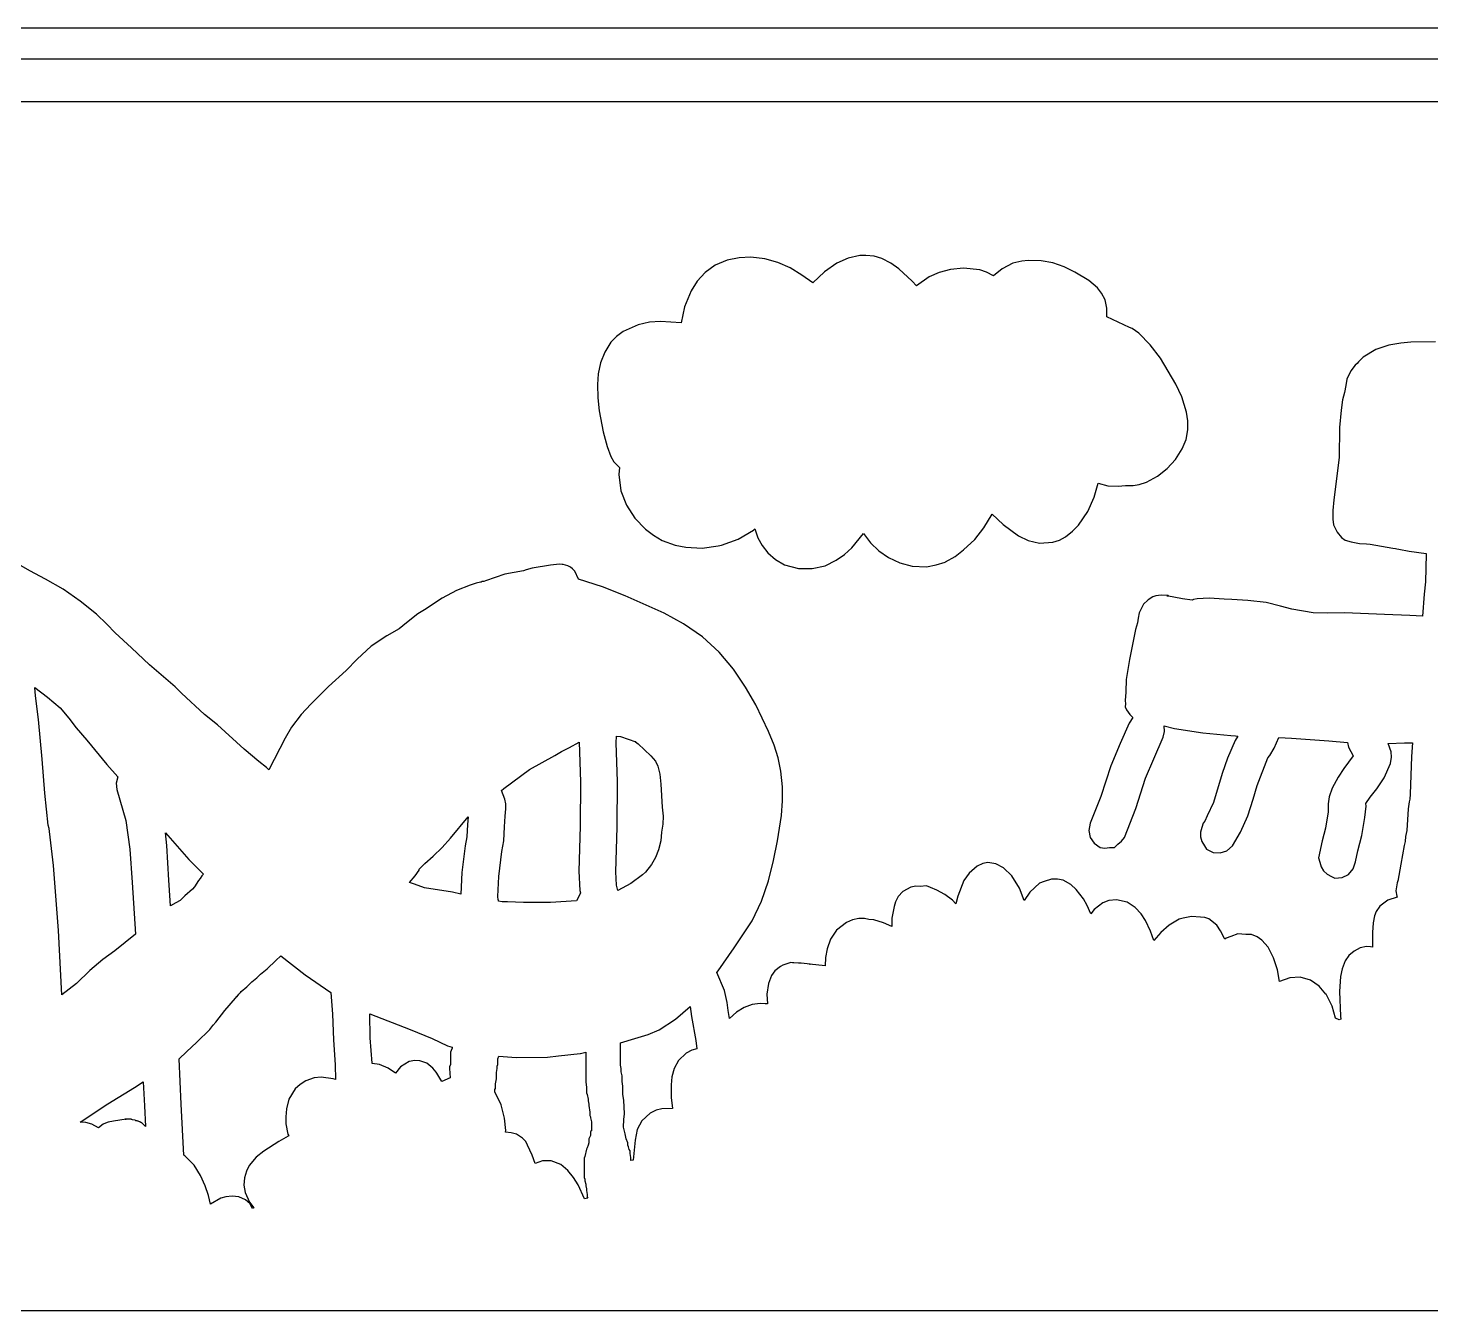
# Model space of a CAD drawing. Extents: x -5 to 805, y 207 to 631.
# Drawn here: x 445.3 to 627.2, y 464.7 to 631 of the extents above; entities that cross this region are included whole.
import ezdxf

# ---------------------------------------------------------------- set-up
doc = ezdxf.new("R2010")
doc.units = 0

msp = doc.modelspace()

# ---------------------------------------------------------------- linework, layer by layer
at = {"layer": '074'}
for p, q in [((804.529, 631.014), (-4.75578, 631.014)), ((-0.756026, 627.014), (800.529, 627.014)), ((304.13957, 621.50072), (794.274, 621.5)), ((535.95036, 600.90807), (534.4023, 600.267573)), ((535.95089, 600.90807), (535.95036, 600.90807)), ((535.95189, 600.90807), (535.95089, 600.90807)), ((537.503919, 601.219936), (535.95189, 600.90807)), ((539.02819, 601.3003), (537.503919, 601.219936)), ((540.811548, 601.107148), (539.02819, 601.3003)), ((542.515787, 600.6276), (540.811548, 601.107148)), ((544.131553, 599.906012), (542.515787, 600.6276)), ((550.1531, 600.50964), (548.576367, 599.424688)), ((550.15363, 600.50964), (550.1531, 600.50964)), ((551.635006, 601.18664), (550.15363, 600.50964)), ((553.15809, 601.507), (551.635006, 601.18664)), ((553.15862, 601.507), (553.15809, 601.507)), ((553.15962, 601.507), (553.15862, 601.507)), ((553.911, 601.538), (553.15962, 601.507)), ((553.912, 601.5374), (553.911, 601.538)), ((554.997354, 601.426688), (553.91152, 601.53787)), ((553.91152, 601.53787), (553.912, 601.5374)), ((556.00338, 601.13273), (554.997354, 601.426688)), ((556.00391, 601.13273), (556.00338, 601.13273)), ((556.00591, 601.13273), (556.00391, 601.13273)), ((557.184965, 600.538388), (556.00591, 601.13273)), ((558.203054, 599.813056), (557.184965, 600.538388)), ((572.98614, 600.51774), (571.613404, 599.796896)), ((572.98667, 600.51774), (572.98614, 600.51774)), ((574.153832, 600.806823), (572.98667, 600.51774)), ((574.97259, 600.86552), (574.153832, 600.806823)), ((574.97459, 600.86552), (574.97259, 600.86552)), ((574.97512, 600.86552), (574.97459, 600.86552)), ((576.655694, 600.833684), (574.97512, 600.86552)), ((578.19301, 600.55443), (576.655694, 600.833684)), ((579.640132, 600.055689), (578.19301, 600.55443)), ((533.10453, 599.33555), (532.055836, 598.201659)), ((534.4023, 600.267573), (533.10453, 599.33555)), ((545.64949, 598.98674), (544.131553, 599.906012)), ((547.05251, 597.99352), (545.64949, 598.98674)), ((548.576367, 599.424688), (547.05251, 597.99352)), ((559.92505, 598.17839), (558.203054, 599.813056)), ((562.13318, 598.74373), (560.49814, 597.58825)), ((562.13371, 598.74373), (562.13318, 598.74373)), ((563.424843, 599.318105), (562.13371, 598.74373)), ((564.8953, 599.70543), (563.424843, 599.318105)), ((564.8973, 599.70543), (564.8953, 599.70543)), ((566.617911, 599.876422), (564.8973, 599.70543)), ((568.70585, 599.66973), (566.617911, 599.876422)), ((568.70785, 599.66973), (568.70585, 599.66973)), ((569.601339, 599.370548), (568.70785, 599.66973)), ((570.5067, 598.87857), (569.601339, 599.370548)), ((571.613404, 599.796896), (570.5067, 598.87857)), ((581.0471, 599.36536), (579.640132, 600.055689)), ((582.86559, 598.26413), (581.0471, 599.36536)), ((531.25555, 596.95586), (530.422996, 594.8776)), ((532.055836, 598.201659), (531.25555, 596.95586)), ((560.49814, 597.58825), (559.92505, 598.17839)), ((583.996999, 597.310454), (582.86559, 598.26413)), ((584.521951, 596.639229), (583.996999, 597.310454)), ((584.95797, 595.77798), (584.521951, 596.639229)), ((585.197724, 594.675375), (584.95797, 595.77798)), ((530.422996, 594.8776), (529.98174, 592.81089)), ((585.17656, 593.58225), (585.197724, 594.675375)), ((588.14176, 592.16683), (585.17656, 593.58225)), ((522.47211, 591.66367), (521.590081, 591.018632)), ((524.40068, 592.53235), (522.47211, 591.66367)), ((522.47211, 591.66367), (522.47211, 591.66367)), ((525.856071, 592.862653), (524.40068, 592.53235)), ((524.40068, 592.53235), (524.40068, 592.53235)), ((527.289209, 592.981126), (525.856071, 592.862653)), ((529.98174, 592.81089), (527.289209, 592.981126)), ((588.470933, 592.037389), (588.14176, 592.16683)), ((589.33703, 591.4475), (588.470933, 592.037389)), ((590.825475, 589.932871), (589.33703, 591.4475)), ((520.8691, 590.26996), (520.057629, 588.999969)), ((521.590081, 591.018632), (520.8691, 590.26996)), ((592.135074, 588.20966), (590.825475, 589.932871)), ((621.76301, 589.90221), (620.097033, 589.348981)), ((623.31523, 590.153815), (621.76301, 589.90221)), ((624.64035, 590.27066), (623.31523, 590.153815)), ((624.64135, 590.27066), (624.64035, 590.27066)), ((624.64335, 590.27066), (624.64135, 590.27066)), ((627.83643, 590.34356), (624.64335, 590.27066)), ((520.057629, 588.999969), (519.527629, 587.618485)), ((594.13364, 584.84273), (592.135074, 588.20966)), ((618.4335, 588.32659), (617.821703, 587.733816)), ((620.097033, 589.348981), (618.4335, 588.32659)), ((519.230539, 586.198481), (519.1178, 584.81293)), ((519.527629, 587.618485), (519.230539, 586.198481)), ((616.86047, 586.57786), (616.332644, 585.470382)), ((617.417054, 587.281158), (616.86047, 586.57786)), ((617.6754, 587.5225), (617.417054, 587.281158)), ((617.821703, 587.733816), (617.6754, 587.5225)), ((519.1178, 584.81293), (519.160194, 583.053007)), ((594.91254, 583.199393), (594.13364, 584.84273)), ((616.18557, 584.6772), (616.02951, 583.76201)), ((616.332644, 585.470382), (616.18557, 584.6772)), ((519.160194, 583.053007), (519.34089, 581.399581)), ((595.5382, 581.22538), (594.91254, 583.199393)), ((615.749, 582.801), (615.59708, 581.48326)), ((616.02951, 583.76201), (615.7489, 582.80186)), ((615.7489, 582.80186), (615.749, 582.801)), ((519.34089, 581.399581), (519.85057, 578.66757)), ((595.702613, 580.102241), (595.5382, 581.22538)), ((615.59708, 581.48326), (615.38985, 579.23378)), ((595.474067, 577.662809), (595.6985, 578.90006)), ((595.6985, 578.90006), (595.702613, 580.102241)), ((615.38985, 579.23378), (615.31235, 575.32859)), ((519.85057, 578.66757), (520.3632, 576.73745)), ((594.97752, 576.43446), (595.474067, 577.662809)), ((520.3632, 576.73745), (520.842209, 575.46199)), ((520.842209, 575.46199), (521.266357, 574.782768)), ((593.0298, 573.90518), (594.106391, 575.088105)), ((594.106391, 575.088105), (594.97752, 576.43446)), ((615.31235, 575.32859), (614.6173, 569.85864)), ((521.266357, 574.782768), (521.93003, 574.07922)), ((521.97393, 574.05282), (521.89383, 573.12678)), ((521.93003, 574.07922), (521.93003, 574.07922)), ((521.93003, 574.07922), (521.97393, 574.05282)), ((591.766286, 572.915125), (593.0298, 573.90518)), ((521.89383, 573.12678), (521.893, 573.126)), ((521.893, 573.126), (522.163436, 571.024883)), ((583.5349, 570.174271), (584.07442, 572.00528)), ((584.07442, 572.00528), (585.30898, 571.65543)), ((585.30898, 571.65543), (586.672804, 571.6018)), ((586.672804, 571.6018), (587.61788, 571.69313)), ((587.61788, 571.69313), (587.61988, 571.69313)), ((587.61988, 571.69313), (588.62758, 571.72053)), ((588.62758, 571.72053), (588.62858, 571.72053)), ((588.62858, 571.72053), (588.62958, 571.72053)), ((588.62958, 571.72053), (589.407386, 571.841941)), ((589.407386, 571.841941), (590.33439, 572.14738)), ((590.33439, 572.14738), (591.766286, 572.915125)), ((522.163436, 571.024883), (522.881489, 569.128239)), ((582.722569, 568.320988), (583.5349, 570.174271)), ((614.6173, 569.85864), (614.49948, 568.47475)), ((522.881489, 569.128239), (523.971397, 567.45849)), ((569.22313, 566.19375), (570.33728, 568.00346)), ((570.33728, 568.00346), (571.741616, 566.638121)), ((581.52964, 566.574298), (582.722569, 568.320988)), ((614.49948, 568.47475), (614.51908, 567.31668)), ((523.971397, 567.45849), (525.3574, 566.03806)), ((525.3574, 566.03806), (526.408492, 565.24081)), ((539.34381, 565.92401), (539.52055, 566.08162)), ((539.52055, 566.08162), (539.94481, 564.92097)), ((568.049468, 564.708028), (569.22313, 566.19375)), ((571.741616, 566.638121), (573.72157, 565.19329)), ((580.75677, 565.781197), (581.52964, 566.574298)), ((614.51908, 567.31668), (614.611882, 566.607945)), ((614.611882, 566.607945), (615.056, 565.63461)), ((526.408492, 565.24081), (527.53505, 564.57097)), ((527.53505, 564.57097), (529.181002, 563.956345)), ((535.219, 563.951), (537.37208, 564.746626)), ((537.37208, 564.746626), (539.34381, 565.92401)), ((539.94481, 564.92097), (540.495936, 563.920845)), ((552.111374, 563.626844), (553.65096, 565.46594)), ((553.65096, 565.46594), (554.54996, 564.2748)), ((554.54996, 564.2748), (555.627408, 563.221739)), ((566.62019, 563.34586), (568.049468, 564.708028)), ((573.72157, 565.19329), (574.982396, 564.58353)), ((574.982396, 564.58353), (576.46559, 564.22436)), ((576.46559, 564.22436), (578.17143, 564.33236)), ((578.17143, 564.33236), (579.034581, 564.615151)), ((579.034581, 564.615151), (579.84833, 565.06307)), ((579.84833, 565.06307), (580.75677, 565.781197)), ((615.056, 565.63461), (615.619674, 564.938635)), ((615.619674, 564.938635), (616.10813, 564.60005)), ((616.10813, 564.60005), (616.86726, 564.40316)), ((616.86726, 564.40316), (617.96848, 564.19646)), ((617.96848, 564.19646), (617.97048, 564.19646)), ((617.97048, 564.19646), (618.89032, 564.11426)), ((618.89032, 564.11426), (619.35128, 564.07296)), ((445.47945, 560.64425), (440.21518, 563.66577)), ((529.181002, 563.956345), (530.57569, 563.69764)), ((530.57569, 563.69764), (530.57869, 563.69764)), ((530.57869, 563.69764), (532.709941, 563.591976)), ((532.709941, 563.591976), (534.78204, 563.88109)), ((534.78204, 563.88109), (535.21715, 563.95089)), ((535.21715, 563.95089), (535.21768, 563.95089)), ((535.21768, 563.95089), (535.219, 563.951)), ((540.495936, 563.920845), (541.24189, 562.95003)), ((541.24189, 562.95003), (542.200326, 562.088242)), ((550.09976, 561.99741), (551.176617, 562.767857)), ((551.176617, 562.767857), (552.111374, 563.626844)), ((555.627408, 563.221739), (556.884649, 562.342773)), ((556.884649, 562.342773), (558.32303, 561.67392)), ((564.24618, 561.78782), (565.507293, 562.482896)), ((565.507293, 562.482896), (566.62019, 563.34586)), ((619.35128, 564.07296), (622.29476, 563.58358)), ((622.29476, 563.58358), (622.29576, 563.58358)), ((622.29576, 563.58358), (622.296, 563.584)), ((622.296, 563.584), (622.298, 563.58347)), ((622.298, 563.58347), (622.62666, 563.53227)), ((622.62666, 563.53227), (622.80288, 563.49507)), ((622.80288, 563.49507), (623.07211, 563.42837)), ((623.07211, 563.42837), (624.42448, 563.19273)), ((624.42448, 563.19273), (626.63159, 562.88784)), ((626.61709, 562.77673), (626.51064, 559.21933)), ((626.63159, 562.88784), (626.61709, 562.77673)), ((447.545645, 559.565875), (445.47945, 560.64425)), ((509.53128, 560.64194), (507.11437, 560.18874)), ((509.89302, 560.75821), (509.53128, 560.64194)), ((509.53128, 560.64194), (509.53128, 560.64194)), ((510.66145, 560.9768), (509.89302, 560.75821)), ((509.89302, 560.75821), (509.89302, 560.75821)), ((513.03753, 561.35301), (510.66145, 560.9768)), ((510.66145, 560.9768), (510.66145, 560.9768)), ((513.80493, 561.45378), (513.03753, 561.35301)), ((513.03753, 561.35301), (513.03753, 561.35301)), ((513.80793, 561.45378), (513.80493, 561.45378)), ((513.80493, 561.45378), (513.80493, 561.45378)), ((514.242, 561.48788), (513.80793, 561.45378)), ((514.52881, 561.47028), (514.242, 561.48788)), ((514.67351, 561.46128), (514.52881, 561.47028)), ((514.67651, 561.46128), (514.67351, 561.46128)), ((515.27026, 561.29488), (514.67651, 561.46128)), ((515.63665, 561.10058), (515.27026, 561.29488)), ((515.89142, 560.91093), (515.63665, 561.10058)), ((516.1927, 560.60294), (515.89142, 560.91093)), ((516.66501, 559.54615), (516.1927, 560.60294)), ((542.200326, 562.088242), (543.38905, 561.41472)), ((543.38905, 561.41472), (545.20031, 560.92431)), ((545.20031, 560.92431), (546.97746, 560.91531)), ((546.97746, 560.91531), (546.97799, 560.91531)), ((546.97799, 560.91531), (548.639709, 561.30144)), ((548.639709, 561.30144), (550.09976, 561.99741)), ((558.32303, 561.67392), (558.32356, 561.67392)), ((558.32356, 561.67392), (559.924768, 561.237375)), ((559.924768, 561.237375), (561.79932, 561.16698)), ((561.79932, 561.16698), (561.80032, 561.16698)), ((561.80032, 561.16698), (561.80132, 561.16698)), ((561.80132, 561.16698), (563.070296, 561.39208)), ((563.070296, 561.39208), (564.23218, 561.77882)), ((564.23218, 561.77882), (564.24618, 561.78782)), ((449.79805, 558.2754), (447.545645, 559.565875)), ((502.61894, 558.76054), (500.816846, 558.062482)), ((503.40391, 559.02823), (502.61894, 558.76054)), ((503.96358, 559.1476), (503.40391, 559.02823)), ((504.00798, 559.1641), (503.96358, 559.1476)), ((504.03448, 559.177), (504.00798, 559.1641)), ((504.1523, 559.2297), (504.03448, 559.177)), ((504.1553, 559.2297), (504.1523, 559.2297)), ((504.1802, 559.2297), (504.1553, 559.2297)), ((504.2195, 559.2426), (504.1802, 559.2297)), ((504.2717, 559.256), (504.2195, 559.2426)), ((504.2747, 559.256), (504.2717, 559.256)), ((504.299, 559.256), (504.2747, 559.256)), ((504.34502, 559.25601), (504.299, 559.256)), ((504.299, 559.256), (504.299, 559.256)), ((504.36622, 559.25601), (504.34502, 559.25601)), ((504.34502, 559.25601), (504.34502, 559.25601)), ((504.59255, 559.31851), (504.36622, 559.25601)), ((504.36622, 559.25601), (504.36622, 559.25601)), ((507.11437, 560.18874), (504.59255, 559.31851)), ((507.11437, 560.18874), (507.11437, 560.18874)), ((519.776844, 558.552209), (516.66501, 559.54615)), ((626.51064, 559.21933), (626.35665, 557.62666)), ((452.028608, 556.712404), (449.79805, 558.2754)), ((498.96439, 557.06969), (496.69993, 555.5566)), ((500.816846, 558.062482), (498.96439, 557.06969)), ((522.71374, 557.39641), (519.776844, 558.552209)), ((527.787467, 555.143205), (522.71374, 557.39641)), ((590.56247, 556.8548), (590.53247, 556.8119)), ((591.163981, 557.250549), (590.56247, 556.8548)), ((591.56654, 557.3819), (591.163981, 557.250549)), ((591.56754, 557.3819), (591.56654, 557.3819)), ((592.229, 557.479), (591.56754, 557.3819)), ((592.231, 557.479), (592.229, 557.479)), ((592.232, 557.479), (592.231, 557.479)), ((592.23245, 557.47878), (592.232, 557.479)), ((593.167531, 557.445981), (592.23245, 557.47878)), ((592.97755, 557.41058), (592.97555, 557.41058)), ((592.97555, 557.41058), (593.212138, 557.403949)), ((595.01619, 556.98477), (592.97755, 557.41058)), ((593.212138, 557.403949), (593.167531, 557.445981)), ((596.26107, 556.83594), (595.01619, 556.98477)), ((596.444, 556.90464), (596.26107, 556.83594)), ((596.445, 556.90464), (596.444, 556.90464)), ((596.90854, 557.01833), (596.445, 556.90464)), ((596.90954, 557.01833), (596.90854, 557.01833)), ((596.91154, 557.01833), (596.90954, 557.01833)), ((598.45254, 557.08813), (596.91154, 557.01833)), ((600.42812, 556.97496), (598.45254, 557.08813)), ((601.4167, 556.91866), (600.42812, 556.97496)), ((601.4187, 556.91866), (601.4167, 556.91866)), ((603.477294, 556.794577), (601.4187, 556.91866)), ((626.35665, 557.62666), (626.12927, 554.76844)), ((454.12232, 555.03426), (452.028608, 556.712404)), ((455.481333, 553.735625), (454.12232, 555.03426)), ((495.8044, 555.06258), (494.348115, 553.912046)), ((496.69993, 555.5566), (495.8044, 555.06258)), ((530.280777, 553.762632), (527.787467, 555.143205)), ((589.369038, 555.188153), (589.26793, 554.47922)), ((589.95781, 556.30288), (589.369038, 555.188153)), ((589.95834, 556.30341), (589.95781, 556.30288)), ((590.53247, 556.8119), (589.95834, 556.30341)), ((605.86081, 556.5068), (603.477294, 556.794577)), ((605.86281, 556.5068), (605.86081, 556.5068)), ((607.73039, 556.0443), (605.86281, 556.5068)), ((609.1918, 555.65982), (607.73039, 556.0443)), ((611.95442, 555.18595), (609.1918, 555.65982)), ((613.80742, 555.132465), (611.95442, 555.18595)), ((616.01826, 555.18395), (613.80742, 555.132465)), ((621.21846, 554.96795), (616.01826, 555.18395)), ((456.55371, 552.61063), (455.481333, 553.735625)), ((494.348115, 553.912046), (493.40402, 553.11438)), ((532.74364, 552.06599), (530.280777, 553.762632)), ((589.18063, 553.91026), (588.90623, 553.04313)), ((589.26793, 554.47922), (589.18063, 553.91026)), ((624.49216, 554.83514), (621.21846, 554.96795)), ((626.12927, 554.76844), (624.49216, 554.83514)), ((458.66987, 550.65519), (456.55371, 552.61063)), ((491.794943, 552.192449), (489.766, 550.85612)), ((493.40402, 553.11438), (491.794943, 552.192449)), ((534.919498, 550.087097), (532.74364, 552.06599)), ((588.90623, 553.04313), (588.1316, 549.14517)), ((461.0263, 548.42587), (458.66987, 550.65519)), ((489.766, 550.85612), (487.955869, 549.181663)), ((536.758432, 547.880482), (534.919498, 550.087097)), ((464.35684, 545.57282), (461.0263, 548.42587)), ((487.955869, 549.181663), (486.51917, 547.72349)), ((538.320875, 545.55991), (536.758432, 547.880482)), ((588.131, 549.145), (587.71862, 546.55704)), ((588.1316, 549.14517), (588.131, 549.145)), ((486.51917, 547.72349), (484.241281, 545.626093)), ((587.71862, 546.55704), (587.67472, 544.96437)), ((446.21485, 544.41587), (446.13685, 545.48609)), ((446.13685, 545.48609), (446.137, 545.486)), ((446.137, 545.486), (447.78909, 544.23956)), ((446.63189, 541.34629), (446.21485, 544.41587)), ((447.78909, 544.23956), (449.40759, 542.88461)), ((465.15628, 544.76098), (464.35684, 545.57282)), ((468.16281, 542.00404), (465.15628, 544.76098)), ((484.241281, 545.626093), (481.94012, 543.33875)), ((539.66726, 543.23914), (538.320875, 545.55991)), ((587.61782, 544.39593), (587.58582, 543.80992)), ((587.66332, 544.85792), (587.61782, 544.39593)), ((587.67472, 544.96437), (587.66332, 544.85792)), ((449.40759, 542.88461), (450.55895, 541.54671)), ((481.94012, 543.33875), (480.704, 542.002719)), ((541.3054, 539.78198), (539.66726, 543.23914)), ((587.60292, 543.38256), (587.581501, 542.984954)), ((587.581501, 542.984954), (587.738338, 542.597722)), ((587.58582, 543.80992), (587.60292, 543.38256)), ((587.738338, 542.597722), (588.19048, 541.98419)), ((447.08662, 536.21172), (446.63189, 541.34629)), ((450.55895, 541.54671), (451.48293, 540.25583)), ((469.84487, 540.66872), (468.16281, 542.00404)), ((473.31546, 537.52731), (469.84487, 540.66872)), ((480.704, 542.002719), (479.42192, 540.35495)), ((588.06956, 540.86178), (586.906098, 538.260874)), ((588.57082, 541.60954), (588.06956, 540.86178)), ((588.19048, 541.98419), (588.57082, 541.60954)), ((592.685007, 539.786546), (592.61357, 540.54205)), ((592.61357, 540.54205), (592.61557, 540.54152)), ((592.61557, 540.54152), (593.95192, 540.20718)), ((451.48293, 540.25583), (452.86993, 538.6983)), ((452.86993, 538.6983), (455.49716, 535.53363)), ((478.634, 538.951), (476.49977, 534.84169)), ((478.63436, 538.95245), (478.634, 538.951)), ((479.42192, 540.35495), (478.63436, 538.95245)), ((521.54207, 538.32396), (521.60047, 539.20762)), ((521.60047, 539.20762), (521.601, 539.208)), ((521.601, 539.208), (522.12191, 539.1708)), ((522.12191, 539.1708), (524.08303, 538.45095)), ((542.021885, 538.030279), (541.3054, 539.78198)), ((591.284709, 536.263348), (592.51697, 539.04653)), ((592.51697, 539.04653), (592.685007, 539.786546)), ((593.95192, 540.20718), (597.639498, 539.622766)), ((597.639498, 539.622766), (601.26724, 539.26873)), ((601.8568, 538.64708), (600.843319, 536.338)), ((601.26724, 539.26873), (601.26924, 539.26873)), ((601.26924, 539.26873), (601.88006, 539.23363)), ((602.18547, 539.21603), (601.8568, 538.64708)), ((601.88006, 539.23363), (602.18547, 539.21603)), ((606.90248, 537.65537), (607.48332, 539.02427)), ((607.48332, 539.02427), (609.1597, 538.94317)), ((609.1597, 538.94317), (614.00695, 538.57679)), ((475.18098, 535.91966), (473.31546, 537.52731)), ((513.60041, 536.66909), (514.43654, 537.20343)), ((514.43654, 537.20343), (515.49953, 537.73414)), ((514.43654, 537.20343), (514.43654, 537.20343)), ((515.49953, 537.73414), (516.73923, 538.41834)), ((515.49953, 537.73414), (515.49953, 537.73414)), ((516.73923, 538.41834), (516.741, 538.418)), ((516.741, 538.418), (516.741, 538.408)), ((516.741, 538.408), (516.92084, 533.26258)), ((521.7219, 533.32995), (521.54207, 538.32396)), ((524.08303, 538.45095), (524.049332, 538.455728)), ((524.049332, 538.455728), (524.38534, 538.18017)), ((524.38534, 538.18017), (526.053919, 536.648659)), ((542.555754, 536.391574), (542.021885, 538.030279)), ((586.906098, 538.260874), (585.69606, 535.35462)), ((606.329367, 536.667789), (606.90248, 537.65537)), ((614.00695, 538.57679), (616.43058, 538.39333)), ((616.43058, 538.39333), (616.56029, 537.78975)), ((616.56029, 537.78975), (617.13286, 536.63014)), ((621.70567, 538.26326), (623.80941, 538.31646)), ((622.082521, 537.153323), (621.70567, 538.26326)), ((622.122287, 536.45347), (622.082521, 537.153323)), ((623.80941, 538.31646), (624.86155, 538.34336)), ((624.86155, 538.34336), (624.69618, 536.54192)), ((447.45455, 531.8063), (447.08662, 536.21172)), ((455.49716, 535.53363), (455.497, 535.533)), ((455.497, 535.533), (456.91601, 533.94085)), ((476.17526, 535.15175), (475.18098, 535.91966)), ((476.49977, 534.84169), (476.17526, 535.15175)), ((510.30759, 534.89194), (513.60041, 536.66909)), ((513.60041, 536.66909), (513.60041, 536.66909)), ((526.053919, 536.648659), (526.63308, 535.933718)), ((526.63308, 535.933718), (526.96709, 535.30179)), ((526.96709, 535.30179), (527.199462, 534.259338)), ((542.92204, 534.661749), (542.555754, 536.391574)), ((585.69606, 535.35462), (584.41242, 531.38587)), ((590.2184, 533.73575), (591.284709, 536.263348)), ((600.843319, 536.338), (600.1427, 534.34863)), ((604.69331, 532.81587), (606.09374, 536.38826)), ((606.09374, 536.38826), (606.329367, 536.667789)), ((615.946681, 535.01351), (615.186232, 533.880148)), ((617.13286, 536.63014), (615.946681, 535.01351)), ((621.17666, 533.806869), (621.97749, 535.66585)), ((621.97749, 535.66585), (621.978, 535.666)), ((621.978, 535.666), (622.122287, 536.45347)), ((624.69618, 536.54192), (624.53754, 531.65384)), ((456.91601, 533.94085), (456.695293, 533.115689)), ((506.99565, 532.39183), (510.30759, 534.89194)), ((510.30759, 534.89194), (510.30759, 534.89194)), ((516.92084, 533.26258), (516.861009, 527.530536)), ((521.662233, 527.40804), (521.7219, 533.32995)), ((527.199462, 534.259338), (527.334573, 532.975344)), ((543.13578, 532.63669), (542.92204, 534.661749)), ((588.94613, 529.79749), (590.2184, 533.73575)), ((600.141, 534.349), (599.016, 530.59471)), ((600.1427, 534.34863), (600.141, 534.349)), ((615.186232, 533.880148), (614.4276, 532.45881)), ((620.232111, 532.384553), (621.17666, 533.806869)), ((447.85661, 527.6634), (447.45455, 531.8063)), ((456.695293, 533.115689), (456.77753, 532.2655)), ((456.77753, 532.2655), (457.937585, 528.271763)), ((506.66545, 532.16497), (506.99565, 532.39183)), ((507.10884, 531.02293), (506.66545, 532.16497)), ((506.99565, 532.39183), (506.99565, 532.39183)), ((527.334573, 532.975344), (527.53089, 529.97188)), ((543.139085, 530.826475), (543.13578, 532.63669)), ((584.41242, 531.38587), (583.04713, 527.90908)), ((604.181447, 531.018928), (604.69331, 532.81587)), ((614.4276, 532.45881), (614.035381, 531.325203)), ((619.363531, 531.29896), (620.232111, 532.384553)), ((624.53754, 531.65384), (624.48074, 531.00944)), ((507.237317, 530.426937), (507.10884, 531.02293)), ((507.1648, 528.81272), (507.2165, 529.7646)), ((507.2165, 529.7646), (507.2225, 530.20644)), ((507.2225, 530.20644), (507.237317, 530.426937)), ((527.53089, 529.97188), (527.641793, 528.824526)), ((542.981986, 528.924347), (543.139085, 530.826475)), ((587.47645, 526.05043), (588.94613, 529.79749)), ((599.016, 530.59471), (598.20158, 528.84753)), ((603.50217, 528.87916), (604.181447, 531.018928)), ((614.035381, 531.325203), (613.90404, 530.404764)), ((613.90404, 530.404764), (613.91394, 529.36546)), ((618.66504, 528.65543), (618.827864, 530.109905)), ((618.79061, 530.45015), (619.363531, 531.29896)), ((618.827864, 530.109905), (618.79061, 530.45015)), ((624.26634, 529.76507), (624.11131, 526.96627)), ((624.39604, 530.69731), (624.26634, 529.76507)), ((624.48074, 531.00944), (624.39604, 530.69731)), ((457.937585, 528.271763), (458.47562, 524.54504)), ((500.05217, 525.98848), (502.343, 528.717)), ((502.2686, 527.72791), (502.1983, 526.15178)), ((502.342, 528.717), (502.2686, 527.72791)), ((502.343, 528.717), (502.342, 528.717)), ((507.06302, 527.44382), (507.1648, 528.81272)), ((527.61099, 527.77615), (527.42443, 526.74882)), ((527.641793, 528.824526), (527.61099, 527.77615)), ((542.48104, 525.62884), (542.981986, 528.924347)), ((583.04713, 527.90908), (582.859301, 526.974846)), ((597.6781, 527.8941), (597.53496, 527.35873)), ((597.904687, 528.176659), (597.6781, 527.8941)), ((598.20158, 528.84753), (597.904687, 528.176659)), ((602.5198, 526.7444), (603.50217, 528.87916)), ((613.91394, 529.36546), (613.5553, 527.25396)), ((618.26506, 526.30983), (618.66504, 528.65543)), ((447.97959, 527.22777), (447.85661, 527.6634)), ((448.04369, 526.82056), (447.97959, 527.22777)), ((448.5496, 522.41308), (448.04369, 526.82056)), ((463.071, 526.662), (466.12661, 523.21054)), ((463.07142, 526.662), (463.071, 526.662)), ((463.25435, 525.00939), (463.07142, 526.662)), ((498.971451, 524.763282), (500.05217, 525.98848)), ((502.1983, 526.15178), (501.97195, 524.95909)), ((506.97362, 525.64031), (507.06302, 527.44382)), ((516.861009, 527.530536), (516.72137, 521.67568)), ((521.52191, 521.61075), (521.662233, 527.40804)), ((527.42443, 526.74882), (527.32159, 525.63261)), ((582.859301, 526.974846), (583.038065, 526.07241)), ((583.038065, 526.07241), (583.542141, 525.302829)), ((587.099966, 525.559285), (587.47645, 526.05043)), ((597.354782, 526.743096), (597.348329, 526.132039)), ((597.348329, 526.132039), (597.513609, 525.543794)), ((597.53496, 527.35873), (597.354782, 526.743096)), ((601.48575, 524.96622), (602.5198, 526.7444)), ((613.5553, 527.25396), (613.110326, 525.618623)), ((617.770801, 524.32725), (618.26506, 526.30983)), ((623.954, 526.17), (623.8904, 525.52611)), ((624.111, 526.966), (623.95338, 526.17121)), ((623.95338, 526.17121), (623.954, 526.17)), ((624.11131, 526.96627), (624.111, 526.966)), ((458.47562, 524.54504), (458.74846, 520.22075)), ((463.54012, 520.52956), (463.25435, 525.00939)), ((497.79495, 523.62687), (498.971451, 524.763282)), ((501.97195, 524.95909), (501.53994, 521.51382)), ((506.31422, 520.99408), (506.72041, 524.24091)), ((506.72041, 524.24091), (506.97362, 525.64031)), ((527.048004, 524.456447), (526.665191, 523.465119)), ((527.321, 525.632), (527.048004, 524.456447)), ((527.32159, 525.63261), (527.321, 525.632)), ((541.965159, 523.064424), (542.48104, 525.62884)), ((583.542141, 525.302829), (584.33025, 524.76716)), ((584.33025, 524.76716), (584.332, 524.767)), ((584.332, 524.767), (584.334, 524.767)), ((584.334, 524.767), (584.944896, 524.679516)), ((584.944896, 524.679516), (585.55667, 524.761)), ((585.55667, 524.761), (586.168, 524.758)), ((586.168, 524.758), (586.60415, 525.18898)), ((586.60415, 525.18898), (587.099966, 525.559285)), ((597.513609, 525.543794), (597.84863, 524.9966)), ((597.84863, 524.9966), (598.11683, 524.52841)), ((598.11683, 524.52841), (598.118, 524.528)), ((598.118, 524.528), (598.973623, 524.107808)), ((598.973623, 524.107808), (599.89205, 524.05051)), ((599.89205, 524.05051), (600.765816, 524.340864)), ((600.765816, 524.340864), (601.48575, 524.96622)), ((613.110326, 525.618623), (612.6644, 523.41699)), ((617.43876, 522.88731), (617.770801, 524.32725)), ((623.753, 525.001), (623.34992, 522.57789)), ((623.75346, 525.0016), (623.753, 525.001)), ((623.8904, 525.52611), (623.75346, 525.0016)), ((449.208215, 513.984995), (448.5496, 522.41308)), ((466.12661, 523.21054), (468.01952, 521.30678)), ((496.00902, 521.94842), (496.715554, 522.68935)), ((496.715554, 522.68935), (497.79495, 523.62687)), ((526.120778, 522.542436), (525.36298, 521.57282)), ((526.665191, 523.465119), (526.120778, 522.542436)), ((541.299861, 520.442326), (541.965159, 523.064424)), ((568.37107, 522.34775), (567.322293, 521.443879)), ((569.098126, 522.691425), (568.37107, 522.34775)), ((569.77047, 522.79372), (569.098126, 522.691425)), ((569.77147, 522.79372), (569.77047, 522.79372)), ((569.772, 522.79372), (569.77147, 522.79372)), ((569.774, 522.79372), (569.772, 522.79372)), ((569.77453, 522.79372), (569.774, 522.79372)), ((570.78635, 522.62422), (569.77453, 522.79372)), ((571.77234, 522.10332), (570.78635, 522.62422)), ((612.6644, 523.41699), (612.82615, 522.8625)), ((612.82615, 522.8625), (612.996993, 522.243182)), ((617.148178, 521.979766), (617.43876, 522.88731)), ((623.34992, 522.57789), (622.92463, 520.4111)), ((463.58302, 519.86862), (463.54012, 520.52956)), ((467.38021, 520.47062), (466.83089, 519.65619)), ((467.5895, 520.73313), (467.38021, 520.47062)), ((467.79, 521.068), (467.5895, 520.73313)), ((468.01952, 521.30678), (467.78957, 521.06906)), ((467.78957, 521.06906), (467.79, 521.068)), ((494.75172, 520.21674), (495.48192, 521.09369)), ((495.48192, 521.09369), (495.979099, 521.822667)), ((495.979099, 521.822667), (496.00902, 521.94842)), ((501.53994, 521.51382), (501.40765, 518.72381)), ((506.20828, 518.39941), (506.31422, 520.99408)), ((516.72137, 521.67568), (516.722, 521.676)), ((516.722, 521.676), (516.722, 521.675)), ((516.722, 521.675), (516.84241, 519.20125)), ((521.59891, 519.88373), (521.52191, 521.61075)), ((524.95374, 521.21336), (523.445421, 520.082439)), ((525.363, 521.572), (524.95374, 521.21336)), ((525.36298, 521.57282), (525.363, 521.572)), ((540.400528, 517.81906), (541.299861, 520.442326)), ((566.653128, 520.468749), (565.88182, 518.44463)), ((567.322293, 521.443879), (566.653128, 520.468749)), ((572.88338, 521.06773), (571.77234, 522.10332)), ((573.879394, 519.470761), (572.88338, 521.06773)), ((578.00348, 520.66414), (577.06969, 520.33909)), ((578.00401, 520.66414), (578.00348, 520.66414)), ((578.814335, 520.665011), (578.00401, 520.66414)), ((579.52278, 520.50446), (578.814335, 520.665011)), ((579.52478, 520.50446), (579.52278, 520.50446)), ((580.544934, 519.941691), (579.52478, 520.50446)), ((612.996993, 522.243182), (613.312579, 521.718318)), ((613.312579, 521.718318), (613.762705, 521.303557)), ((613.762705, 521.303557), (614.33717, 521.01455)), ((614.33717, 521.01455), (614.7852, 520.76702)), ((614.7852, 520.76702), (614.78573, 520.76755)), ((614.78573, 520.76755), (614.78626, 520.76702)), ((614.78626, 520.76702), (614.78826, 520.76755)), ((614.78826, 520.76755), (614.78879, 520.76702)), ((614.78879, 520.76702), (615.737964, 520.85143)), ((615.737964, 520.85143), (616.552836, 521.278409)), ((616.552836, 521.278409), (617.148178, 521.979766)), ((458.74846, 520.22075), (459.18359, 513.52659)), ((463.75561, 517.2109), (463.58302, 519.86862)), ((466.58181, 519.35699), (465.60203, 518.47229)), ((466.83089, 519.65619), (466.58181, 519.35699)), ((495.40852, 520.02037), (494.75172, 520.21674)), ((496.69889, 519.54701), (495.40852, 520.02037)), ((495.40852, 520.02037), (495.40852, 520.02037)), ((500.29661, 518.9579), (496.69889, 519.54701)), ((501.40765, 518.72381), (500.29661, 518.9579)), ((516.91051, 518.85037), (516.41854, 517.85767)), ((516.84241, 519.20125), (516.90751, 518.86277)), ((516.90751, 518.86277), (516.91051, 518.85037)), ((521.63661, 519.7225), (521.59891, 519.88373)), ((521.76218, 519.17369), (521.63661, 519.7225)), ((523.445421, 520.082439), (521.76218, 519.17369)), ((558.733105, 519.066754), (558.125313, 518.400251)), ((559.75726, 519.61255), (558.733105, 519.066754)), ((559.75926, 519.61255), (559.75726, 519.61255)), ((559.76126, 519.61255), (559.75926, 519.61255)), ((560.437689, 519.737811), (559.76126, 519.61255)), ((560.99477, 519.72004), (560.437689, 519.737811)), ((561.81746, 519.79184), (560.99477, 519.72004)), ((562.34043, 519.56291), (561.81746, 519.79184)), ((563.12488, 519.21978), (562.34043, 519.56291)), ((564.195249, 518.672419), (563.12488, 519.21978)), ((565.16661, 517.9227), (564.195249, 518.672419)), ((574.49155, 517.87671), (573.879394, 519.470761)), ((575.202529, 518.948426), (574.49155, 517.87671)), ((576.44699, 520.12257), (575.202529, 518.948426)), ((577.06969, 520.33909), (576.44699, 520.12257)), ((581.23217, 519.29988), (580.544934, 519.941691)), ((582.162114, 518.091288), (581.23217, 519.29988)), ((622.8578, 520.18672), (622.69398, 519.14493)), ((622.69398, 519.14493), (622.80302, 518.42869)), ((622.923612, 520.426922), (622.8578, 520.18672)), ((622.925, 520.411), (622.923612, 520.426922)), ((622.92463, 520.4111), (622.925, 520.411)), ((464.42225, 517.57935), (463.75561, 517.2109)), ((464.97931, 517.88834), (464.42225, 517.58035)), ((464.42225, 517.58035), (464.42225, 517.57935)), ((465.60203, 518.47229), (464.97931, 517.88834)), ((506.25268, 517.96274), (506.20828, 518.39941)), ((506.26668, 517.93274), (506.25268, 517.96274)), ((506.29928, 517.79425), (506.26668, 517.93274)), ((506.77314, 517.73115), (506.29928, 517.79425)), ((507.46664, 517.70165), (506.77314, 517.73115)), ((509.54661, 517.61375), (507.46664, 517.70165)), ((513.027215, 517.606403), (509.54661, 517.61375)), ((516.41854, 517.85767), (513.027215, 517.606403)), ((539.18254, 515.25114), (540.400528, 517.81906)), ((557.61373, 517.12226), (557.32434, 515.57972)), ((557.797611, 517.717326), (557.61373, 517.12226)), ((558.125313, 518.400251), (557.797611, 517.717326)), ((565.59398, 517.45606), (565.16661, 517.9227)), ((565.88182, 518.44463), (565.59398, 517.45606)), ((582.65741, 517.23179), (582.162114, 518.091288)), ((583.12146, 516.15795), (582.65741, 517.23179)), ((584.65884, 517.5713), (583.54934, 516.70986)), ((585.469566, 517.881181), (584.65884, 517.5713)), ((586.45046, 517.96766), (585.469566, 517.881181)), ((586.45146, 517.96713), (586.45046, 517.96766)), ((586.45246, 517.96766), (586.45146, 517.96713)), ((587.83799, 517.649841), (586.45246, 517.96766)), ((588.880159, 516.986), (587.83799, 517.649841)), ((589.647698, 516.139774), (588.880159, 516.986)), ((620.61093, 517.16934), (620.14008, 516.479707)), ((621.64498, 517.94655), (620.61093, 517.16934)), ((622.84852, 518.3088), (621.64498, 517.94655)), ((622.80302, 518.42869), (622.84852, 518.3088)), ((536.87518, 511.74955), (539.18254, 515.25114)), ((551.41131, 515.03599), (550.138, 514.05672)), ((552.188569, 515.36218), (551.41131, 515.03599)), ((553.02, 515.545), (552.188569, 515.36218)), ((553.023, 515.545), (553.02, 515.545)), ((553.02336, 515.54514), (553.023, 515.545)), ((553.767226, 515.546961), (553.02336, 515.54514)), ((554.30959, 515.43662), (553.767226, 515.546961)), ((554.95348, 515.38232), (554.30959, 515.43662)), ((554.95548, 515.38232), (554.95348, 515.38232)), ((556.205199, 515.010599), (554.95548, 515.38232)), ((557.32381, 514.51002), (556.205199, 515.010599)), ((557.32434, 515.57972), (557.32381, 514.51002)), ((583.54934, 516.70986), (583.12146, 516.15795)), ((590.20934, 515.2748), (589.647698, 516.139774)), ((590.873251, 513.920218), (590.20934, 515.2748)), ((594.59357, 515.48254), (593.287615, 514.666649)), ((594.59457, 515.48254), (594.59357, 515.48254)), ((595.11133, 515.61431), (594.59457, 515.48254)), ((596.180949, 515.818643), (595.11133, 515.61431)), ((597.36339, 515.73007), (596.180949, 515.818643)), ((597.900829, 515.661874), (597.36339, 515.73007)), ((598.42638, 515.50373), (597.900829, 515.661874)), ((599.451546, 514.69435), (598.42638, 515.50373)), ((619.905034, 515.90495), (619.75827, 514.97671)), ((620.14008, 516.479707), (619.905034, 515.90495)), ((449.65704, 505.66788), (449.208215, 513.984995)), ((459.18359, 513.52659), (456.52792, 511.3753)), ((550.138, 514.05672), (549.342649, 512.858457)), ((591.28214, 512.69615), (590.873251, 513.920218)), ((592.21749, 513.71572), (591.28214, 512.69615)), ((593.287615, 514.666649), (592.21749, 513.71572)), ((599.94308, 513.95292), (599.451546, 514.69435)), ((600.46708, 512.94419), (599.94308, 513.95292)), ((601.27891, 513.22533), (600.67223, 513.01346)), ((602.18945, 513.54366), (601.27891, 513.22533)), ((603.24262, 513.49556), (602.18945, 513.54366)), ((603.94541, 513.46356), (603.24262, 513.49556)), ((603.94741, 513.46356), (603.94541, 513.46356)), ((604.674174, 513.170014), (603.94741, 513.46356)), ((605.28392, 512.761839), (604.674174, 513.170014)), ((619.65027, 513.7189), (619.63217, 511.85648)), ((619.75827, 514.97671), (619.65027, 513.7189)), ((456.52792, 511.3753), (454.98263, 510.224894)), ((534.76007, 508.75438), (536.87518, 511.74955)), ((548.91017, 511.62793), (548.711869, 510.484309)), ((549.342649, 512.858457), (548.91017, 511.62793)), ((600.49188, 512.87859), (600.46708, 512.94419)), ((600.67223, 513.01346), (600.49188, 512.87859)), ((606.13281, 511.83214), (605.28392, 512.761839)), ((606.82217, 510.45134), (606.13281, 511.83214)), ((618.072366, 511.729544), (617.280564, 511.314548)), ((618.884, 511.904), (618.072366, 511.729544)), ((618.885, 511.904), (618.884, 511.904)), ((618.887, 511.904), (618.885, 511.904)), ((618.88751, 511.90398), (618.887, 511.904)), ((619.38413, 511.87248), (618.88751, 511.90398)), ((619.63217, 511.85648), (619.38413, 511.87248)), ((454.98263, 510.224894), (453.27024, 508.8292)), ((476.27451, 509.02438), (477.3928, 510.09925)), ((477.3928, 510.09925), (478.04754, 510.72764)), ((478.044, 510.728), (481.197364, 508.231455)), ((478.04754, 510.72764), (478.044, 510.728)), ((544.22172, 509.8315), (543.17114, 509.48166)), ((544.40879, 509.8113), (544.22172, 509.8315)), ((544.58449, 509.7922), (544.40879, 509.8113)), ((545.21959, 509.7612), (544.58449, 509.7922)), ((545.53844, 509.7457), (545.21959, 509.7612)), ((545.54044, 509.7457), (545.53844, 509.7457)), ((546.31456, 509.6599), (545.54044, 509.7457)), ((546.633785, 509.619338), (546.31456, 509.6599)), ((546.62194, 509.61771), (546.621, 509.618)), ((546.621, 509.618), (546.701447, 509.609992)), ((548.66677, 509.39447), (546.62194, 509.61771)), ((546.701447, 509.609992), (546.633785, 509.619338)), ((548.711869, 510.484309), (548.66677, 509.39447)), ((607.325908, 508.891304), (606.82217, 510.45134)), ((616.12706, 510.07207), (615.715536, 509.03225)), ((616.601244, 510.736295), (616.12706, 510.07207)), ((617.280564, 511.314548), (616.601244, 510.736295)), ((453.27024, 508.8292), (451.55564, 507.14196)), ((474.28652, 507.35678), (474.94541, 507.87768)), ((474.94541, 507.87768), (475.41515, 508.33605)), ((475.41515, 508.33605), (476.27451, 509.02438)), ((481.197364, 508.231455), (484.52628, 505.95775)), ((534.61691, 508.53941), (534.76007, 508.75438)), ((535.61686, 506.23619), (534.61691, 508.53941)), ((541.693263, 508.146182), (541.29994, 507.11642)), ((542.134181, 508.752907), (541.693263, 508.146182)), ((542.84713, 509.34264), (542.134181, 508.752907)), ((543.17114, 509.48166), (542.84713, 509.34264)), ((607.5782, 507.3828), (607.325908, 508.891304)), ((608.92592, 507.87527), (607.5782, 507.3828)), ((608.92645, 507.87527), (608.92592, 507.87527)), ((608.92698, 507.87527), (608.92645, 507.87527)), ((608.92898, 507.87527), (608.92698, 507.87527)), ((608.92951, 507.87527), (608.92898, 507.87527)), ((610.250839, 507.931224), (608.92951, 507.87527)), ((611.59964, 507.54713), (610.250839, 507.931224)), ((615.496566, 508.024594), (615.38499, 506.0873)), ((615.715536, 509.03225), (615.496566, 508.024594)), ((451.55564, 507.14196), (449.65704, 505.65988)), ((472.59312, 505.73311), (472.80346, 505.94085)), ((472.80346, 505.94085), (472.89436, 506.07314)), ((472.89436, 506.07314), (473.65247, 506.69843)), ((473.65247, 506.69843), (474.28652, 507.35678)), ((484.52628, 505.95775), (484.773864, 503.126353)), ((535.955509, 504.648671), (535.61686, 506.23619)), ((541.29994, 507.11642), (541.079045, 505.723536)), ((611.60164, 507.54713), (611.59964, 507.54713)), ((612.724232, 506.770021), (611.60164, 507.54713)), ((613.61857, 505.74569), (612.724232, 506.770021)), ((615.38499, 506.0873), (615.51883, 502.86682)), ((449.65704, 505.65988), (449.65704, 505.66788)), ((470.79579, 503.63811), (472.15953, 505.20494)), ((472.15953, 505.20494), (472.33781, 505.41836)), ((472.33781, 505.41836), (472.37971, 505.44786)), ((472.37971, 505.44786), (472.59312, 505.73311)), ((529.228579, 502.479899), (531.15423, 504.12273)), ((531.15423, 504.12273), (531.154, 504.122)), ((531.154, 504.122), (531.33021, 502.82389)), ((536.05973, 503.60947), (535.955509, 504.648671)), ((539.179555, 504.388173), (538.14022, 504.00532)), ((540.214, 504.535), (539.179555, 504.388173)), ((540.217, 504.535), (540.214, 504.535)), ((540.21783, 504.53469), (540.217, 504.535)), ((540.86844, 504.49589), (540.21783, 504.53469)), ((541.194, 504.47679), (540.86844, 504.49589)), ((541.079045, 505.723536), (541.194, 504.47679)), ((613.62457, 505.73069), (613.61857, 505.74569)), ((614.440892, 504.203772), (613.62457, 505.73069)), ((614.85757, 502.63889), (614.440892, 504.203772)), ((469.63721, 502.10383), (470.79579, 503.63811)), ((484.773864, 503.126353), (484.8622, 499.8129)), ((489.606, 503.182), (494.84752, 501.15577)), ((489.60651, 503.1819), (489.606, 503.182)), ((489.65971, 500.06374), (489.60651, 503.1819)), ((527.11365, 501.11051), (529.228579, 502.479899)), ((531.33021, 502.82389), (531.86147, 499.73622)), ((536.23853, 502.60385), (536.05973, 503.60947)), ((537.1443, 503.404793), (536.23853, 502.60385)), ((538.14022, 504.00532), (537.1443, 503.404793)), ((614.86357, 502.62389), (614.85757, 502.63889)), ((615.32349, 502.42907), (614.86357, 502.62389)), ((615.54983, 502.50147), (615.32349, 502.42907)), ((615.51883, 502.86682), (615.54983, 502.50147)), ((467.16305, 499.53202), (468.83571, 501.17521)), ((468.83571, 501.17521), (469.244727, 501.678044)), ((469.20829, 501.67957), (469.16415, 501.616068)), ((469.16415, 501.616068), (469.225838, 501.661064)), ((469.277332, 501.74551), (469.20829, 501.67957)), ((469.225838, 501.661064), (469.63721, 502.10383)), ((469.244727, 501.678044), (469.277332, 501.74551)), ((494.84752, 501.15577), (497.66856, 500.00855)), ((523.98723, 499.97931), (525.68893, 500.52967)), ((525.68893, 500.52967), (527.11365, 501.11051)), ((465.8116, 498.25342), (467.16305, 499.53202)), ((484.8622, 499.8129), (485.10146, 496.58778)), ((489.90003, 496.80916), (489.65971, 500.06374)), ((497.66856, 500.00855), (499.68082, 499.02308)), ((499.68082, 499.02308), (500.2596, 498.86185)), ((500.2566, 498.73834), (500.15169, 498.42363)), ((500.2596, 498.86185), (500.2566, 498.73834)), ((522.0902, 499.41346), (523.98723, 499.97931)), ((522.101, 498.829), (522.0902, 499.41346)), ((522.101, 497.361), (522.101, 498.829)), ((532.01183, 498.65101), (531.349406, 498.460271)), ((531.86147, 499.73622), (532.01183, 498.65101)), ((464.85868, 497.3527), (465.8116, 498.25342)), ((465.1429, 491.48898), (464.85868, 497.3527)), ((489.90303, 496.73576), (489.90003, 496.80916)), ((494.70117, 496.99518), (493.581239, 496.33376)), ((494.70417, 496.99518), (494.70117, 496.99518)), ((495.433424, 497.15326), (494.70417, 496.99518)), ((496.07048, 497.1161), (495.433424, 497.15326)), ((496.97639, 496.77762), (496.07048, 497.1161)), ((500.15169, 498.42363), (500.04681, 498.21382)), ((500.04681, 498.21382), (500.04681, 497.48002)), ((500.04681, 497.48002), (500.047, 496.851)), ((500.047, 496.851), (500.047, 496.64119)), ((506.21347, 497.36895), (506.31838, 497.68366)), ((506.21347, 497.05476), (506.21347, 497.36895)), ((506.21347, 496.63515), (506.21347, 497.05476)), ((506.31838, 497.68366), (506.31838, 497.69066)), ((506.31838, 497.69066), (508.56115, 497.54029)), ((508.56115, 497.54029), (512.64927, 497.58889)), ((512.64927, 497.58889), (514.06574, 497.74134)), ((512.64927, 497.58889), (512.64927, 497.58889)), ((514.06574, 497.74134), (516.89863, 498.04674)), ((516.89863, 498.04674), (516.89863, 498.04674)), ((516.89863, 498.04674), (516.90163, 498.04674)), ((516.90163, 498.04674), (517.59769, 498.22658)), ((517.596, 498.227), (517.596, 497.783)), ((517.59769, 498.22658), (517.596, 498.227)), ((517.596, 497.783), (517.596, 495.476)), ((522.10079, 496.94211), (522.101, 497.361)), ((522.10079, 496.5225), (522.10079, 496.94211)), ((529.637294, 497.131249), (529.061824, 496.082399)), ((530.64706, 498.08309), (529.637294, 497.131249)), ((531.349406, 498.460271), (530.64706, 498.08309)), ((483.27938, 494.99817), (482.357351, 494.910077)), ((484.83227, 494.74857), (483.27938, 494.99817)), ((483.27938, 494.99817), (483.27938, 494.99817)), ((485.10146, 496.58778), (485.15266, 494.66697)), ((490.8332, 496.62156), (489.90303, 496.73576)), ((491.973159, 496.138895), (490.8332, 496.62156)), ((490.8332, 496.62156), (490.8332, 496.62156)), ((492.91367, 495.49501), (491.973159, 496.138895)), ((493.581239, 496.33376), (492.91367, 495.49501)), ((497.75616, 496.15595), (496.97639, 496.77762)), ((498.186976, 495.645585), (497.75616, 496.15595)), ((498.28483, 495.50896), (498.186976, 495.645585)), ((498.92819, 494.41549), (498.28483, 495.50896)), ((500.047, 496.64119), (499.9421, 496.327)), ((499.9421, 496.327), (499.9421, 496.11719)), ((499.9421, 496.11719), (500.0351, 494.9059)), ((506.00369, 495.37734), (506.011625, 495.586377)), ((506.00369, 494.74844), (506.00369, 495.37734)), ((506.011625, 495.586377), (506.10857, 496.11115)), ((506.10857, 496.42586), (506.21347, 496.63515)), ((506.10857, 496.11115), (506.10857, 496.42586)), ((517.596, 495.476), (517.596, 494.743)), ((522.2057, 496.1034), (522.10079, 496.5225)), ((522.2057, 495.68379), (522.2057, 496.1034)), ((522.3106, 495.15979), (522.2057, 495.68379)), ((522.3106, 494.42598), (522.3106, 495.15979)), ((528.784559, 495.011346), (528.66941, 493.9929)), ((529.061824, 496.082399), (528.784559, 495.011346)), ((455.60538, 491.53862), (459.0589, 493.63617)), ((459.0589, 493.63617), (459.059, 493.635)), ((459.059, 493.635), (460.18917, 494.38535)), ((460.18917, 494.38535), (460.18917, 494.38535)), ((460.18917, 494.38535), (460.193, 494.385)), ((460.193, 494.385), (460.34493, 491.25237)), ((479.928303, 493.459777), (479.10238, 492.12289)), ((480.546599, 494.047979), (479.928303, 493.459777)), ((481.27744, 494.51603), (480.546599, 494.047979)), ((482.357351, 494.910077), (481.27744, 494.51603)), ((485.15266, 494.66697), (484.83227, 494.74857)), ((500.0351, 494.9059), (498.92819, 494.41549)), ((505.79437, 493.38573), (505.89928, 493.49012)), ((505.79737, 493.06172), (505.79437, 493.38573)), ((505.89928, 494.11954), (506.00369, 494.74844)), ((505.89928, 494.01464), (505.89928, 494.11954)), ((505.89928, 493.49012), (505.89928, 494.01464)), ((517.596, 494.743), (517.596, 494.3239)), ((517.596, 494.3239), (517.70091, 493.695)), ((517.70091, 493.695), (517.70091, 493.27539)), ((517.70091, 493.27539), (517.70091, 492.9612)), ((522.41548, 493.79708), (522.3106, 494.42598)), ((522.41548, 492.74857), (522.41548, 493.79708)), ((528.66941, 493.9929), (528.660592, 492.360014)), ((452.02057, 489.15014), (455.60538, 491.53862)), ((465.47982, 484.86199), (465.1429, 491.48898)), ((479.10238, 492.12289), (478.785438, 490.874996)), ((505.79737, 493.06119), (505.79737, 493.06172)), ((506.61438, 491.40238), (505.79737, 493.06119)), ((507.057328, 489.652146), (506.61438, 491.40238)), ((517.70091, 492.9612), (517.80581, 492.75139)), ((517.80581, 492.75139), (517.91019, 492.12249)), ((517.91019, 492.12249), (517.91019, 491.91268)), ((517.91019, 491.91268), (518.0151, 491.49359)), ((518.0151, 491.49359), (518.0151, 491.28378)), ((522.52039, 492.01476), (522.41548, 492.74857)), ((522.6253, 490.23244), (522.52039, 492.01476)), ((528.660592, 492.360014), (528.87457, 490.90937)), ((457.98559, 489.5186), (456.34383, 489.27107)), ((457.846496, 489.515475), (457.98559, 489.5186)), ((457.92359, 489.5176), (457.846496, 489.515475)), ((458.30234, 489.5346), (457.91169, 489.5176)), ((457.91169, 489.5176), (457.92359, 489.5176)), ((458.30534, 489.5346), (458.30234, 489.5346)), ((458.30834, 489.53407), (458.30534, 489.5346)), ((458.31434, 489.5346), (458.30834, 489.53407)), ((458.443, 489.515), (458.31434, 489.5346)), ((458.44848, 489.51416), (458.443, 489.515)), ((458.45648, 489.51416), (458.44848, 489.51416)), ((458.48338, 489.51416), (458.45648, 489.51416)), ((458.52058, 489.53276), (458.48338, 489.51416)), ((458.52358, 489.53276), (458.52058, 489.53276)), ((458.53058, 489.53276), (458.52358, 489.53276)), ((458.56108, 489.53276), (458.53058, 489.53276)), ((458.57668, 489.53376), (458.56108, 489.53276)), ((458.57968, 489.53376), (458.57668, 489.53376)), ((458.58268, 489.53376), (458.57968, 489.53376)), ((458.59718, 489.53276), (458.58268, 489.53376)), ((458.62708, 489.51466), (458.59718, 489.53276)), ((458.64058, 489.51466), (458.62708, 489.51466)), ((458.64558, 489.51466), (458.64058, 489.51466)), ((458.67758, 489.50016), (458.64558, 489.51466)), ((460.34493, 491.25237), (460.48031, 488.58535)), ((478.715, 489.84), (478.709007, 488.920917)), ((478.71532, 489.84086), (478.715, 489.84)), ((478.785438, 490.874996), (478.71532, 489.84086)), ((507.21691, 488.06305), (507.057328, 489.652146)), ((518.0151, 491.28378), (518.12001, 490.44507)), ((518.12001, 490.44507), (518.12001, 490.02546)), ((518.12001, 490.02546), (518.22438, 489.81617)), ((518.22438, 489.81617), (518.22438, 489.71126)), ((518.22438, 489.71126), (518.32929, 489.18727)), ((522.52039, 489.49864), (522.6253, 490.23244)), ((525.9569, 490.30888), (524.897491, 489.326946)), ((526.733052, 490.685299), (525.9569, 490.30888)), ((527.47982, 490.88507), (526.733052, 490.685299)), ((528.87457, 490.90937), (527.47982, 490.88507)), ((452.76985, 489.112679), (452.02057, 489.15014)), ((453.53935, 488.89434), (452.76985, 489.112679)), ((454.38374, 488.39411), (453.53935, 488.89434)), ((455.017478, 488.866136), (454.38374, 488.39411)), ((455.51701, 489.09691), (455.017478, 488.866136)), ((455.64723, 489.12431), (455.51701, 489.09691)), ((456.34383, 489.27107), (455.64723, 489.12431)), ((458.71008, 489.50016), (458.67758, 489.50016)), ((458.71408, 489.50016), (458.71008, 489.50016)), ((458.78848, 489.46296), (458.71408, 489.50016)), ((458.79448, 489.46096), (458.78848, 489.46296)), ((459.13865, 489.40826), (458.79448, 489.46096)), ((459.26059, 489.33336), (459.13865, 489.40826)), ((459.30609, 489.33336), (459.26059, 489.33336)), ((459.30909, 489.33336), (459.30609, 489.33336)), ((459.36439, 489.31476), (459.30909, 489.33336)), ((459.40159, 489.31476), (459.36439, 489.31476)), ((459.49409, 489.27756), (459.40159, 489.31476)), ((459.52919, 489.27756), (459.49409, 489.27756)), ((459.53219, 489.27756), (459.52919, 489.27756)), ((459.62469, 489.24086), (459.53219, 489.27756)), ((459.73579, 489.20366), (459.62469, 489.24086)), ((459.75349, 489.18506), (459.73579, 489.20366)), ((459.73579, 489.20366), (459.73579, 489.20366)), ((459.90179, 489.11116), (459.75349, 489.18506)), ((459.95759, 489.07396), (459.90179, 489.11116)), ((460.03149, 489.05536), (459.95759, 489.07396)), ((460.06869, 489.01816), (460.03149, 489.05536)), ((460.16119, 488.94426), (460.06869, 489.01816)), ((460.21699, 488.85176), (460.16119, 488.94426)), ((460.38391, 488.72205), (460.21699, 488.85176)), ((460.42111, 488.66625), (460.38391, 488.72205)), ((460.45781, 488.62905), (460.42111, 488.66625)), ((460.47631, 488.59235), (460.45781, 488.62905)), ((460.48031, 488.58535), (460.47631, 488.59235)), ((478.709007, 488.920917), (478.96046, 487.59415)), ((507.21091, 487.82534), (507.21691, 488.06305)), ((507.908685, 487.775101), (507.21091, 487.82534)), ((508.59944, 487.56851), (507.908685, 487.775101)), ((518.33, 488.0331), (518.22509, 487.9282)), ((518.22509, 487.9282), (518.22509, 487.82329)), ((518.22509, 487.82329), (518.22509, 487.4042)), ((518.32929, 489.18727), (518.32929, 488.66275)), ((518.32929, 488.66275), (518.33, 488.138)), ((518.33, 488.138), (518.33, 488.0331)), ((522.509872, 488.502372), (522.52039, 489.49864)), ((522.72968, 487.61193), (522.509872, 488.502372)), ((524.29085, 488.20927), (523.99579, 486.79695)), ((524.897491, 489.326946), (524.29085, 488.20927)), ((477.786399, 486.647174), (475.84596, 485.40259)), ((479.02201, 487.342), (477.786399, 486.647174)), ((478.96046, 487.59415), (479.07571, 487.3771)), ((479.07571, 487.3771), (479.02201, 487.342)), ((509.386696, 487.089254), (508.59944, 487.56851)), ((509.82623, 486.61869), (509.386696, 487.089254)), ((510.04483, 486.14327), (509.82623, 486.61869)), ((510.663412, 484.856616), (510.04483, 486.14327)), ((517.9109, 486.14588), (517.80652, 485.83168)), ((518.01581, 486.46059), (517.9109, 486.14588)), ((518.22509, 487.4042), (518.01581, 486.98458)), ((518.01581, 486.98458), (518.01581, 486.87968)), ((518.01581, 486.87968), (518.01581, 486.46059)), ((522.83458, 486.98251), (522.72968, 487.61193)), ((523.0444, 486.45851), (522.83458, 486.98251)), ((523.0444, 486.1438), (523.0444, 486.45851)), ((523.1493, 485.93451), (523.0444, 486.1438)), ((523.25421, 485.6198), (523.1493, 485.93451)), ((523.99579, 486.79695), (523.75033, 484.21985)), ((465.57692, 484.79639), (465.47982, 484.86199)), ((466.791408, 483.575837), (465.57692, 484.79639)), ((474.865539, 484.597091), (473.96134, 483.52622)), ((475.84596, 485.40259), (474.865539, 484.597091)), ((511.03445, 483.76719), (510.663412, 484.856616)), ((512.003454, 484.118831), (511.03445, 483.76719)), ((513.12785, 484.14546), (512.003454, 484.118831)), ((514.356321, 483.66317), (513.12785, 484.14546)), ((513.12785, 484.14546), (513.12785, 484.14546)), ((517.4918, 484.67826), (517.38692, 484.46897)), ((517.38692, 484.46897), (517.38692, 484.15427)), ((517.38692, 484.15427), (517.387, 483.421)), ((517.70162, 485.62188), (517.4918, 484.67826)), ((517.80652, 485.83168), (517.70162, 485.62188)), ((523.35909, 485.40999), (523.25421, 485.6198)), ((523.35909, 485.0958), (523.35909, 485.40999)), ((523.456061, 484.571036), (523.35909, 485.0958)), ((523.464, 484.362), (523.456061, 484.571036)), ((523.46403, 484.18675), (523.464, 484.362)), ((523.75033, 484.21985), (523.46403, 484.18675)), ((467.65031, 482.240333), (466.791408, 483.575837)), ((468.243142, 480.887071), (467.65031, 482.240333)), ((473.581151, 482.804252), (473.321954, 481.937396)), ((473.96134, 483.52622), (473.581151, 482.804252)), ((515.27346, 482.88559), (514.356321, 483.66317)), ((516.017245, 481.959455), (515.27346, 482.88559)), ((517.387, 483.421), (517.387, 482.267)), ((517.387, 482.267), (517.387, 481.95281)), ((468.65942, 479.61325), (468.243142, 480.887071)), ((473.321954, 481.937396), (473.250929, 480.986452)), ((473.250929, 480.986452), (473.43526, 480.01222)), ((516.603042, 481.020726), (516.017245, 481.959455)), ((517.46143, 479.18659), (516.603042, 481.020726)), ((517.387, 481.95281), (517.49188, 481.743)), ((517.49188, 481.743), (517.49188, 481.5332)), ((517.49188, 481.5332), (517.59679, 481.1141)), ((517.59679, 481.1141), (517.59679, 480.90429)), ((517.59679, 480.90429), (517.7017, 480.4852)), ((517.7017, 480.4852), (517.7017, 480.27539)), ((468.91212, 478.50582), (468.65942, 479.61325)), ((470.25314, 479.26908), (468.91212, 478.50582)), ((470.25614, 479.26908), (470.25314, 479.26908)), ((470.927137, 479.470921), (470.25614, 479.26908)), ((470.25614, 479.26908), (470.25614, 479.26908)), ((471.73045, 479.55847), (470.927137, 479.470921)), ((472.603922, 479.452239), (471.73045, 479.55847)), ((471.73045, 479.55847), (471.73045, 479.55847)), ((473.48281, 479.07426), (472.603922, 479.452239)), ((473.43526, 480.01222), (474.007199, 478.780915)), ((474.01265, 478.58712), (473.48281, 479.07426)), ((473.48281, 479.07426), (473.48281, 479.07426)), ((474.007199, 478.780915), (474.55768, 478.01647)), ((474.37422, 477.96477), (474.01265, 478.58712)), ((517.8578, 479.27959), (517.46143, 479.18659)), ((517.7017, 480.27539), (517.8066, 479.75139)), ((517.8066, 479.75139), (517.8066, 479.43668)), ((517.8066, 479.43668), (517.8578, 479.27959)), ((474.55768, 478.01647), (474.37422, 477.96477)), ((800.529, 464.666), (84.7209, 464.666))]:
    msp.add_line(p, q, dxfattribs=at)

doc.saveas('drawing.dxf')
